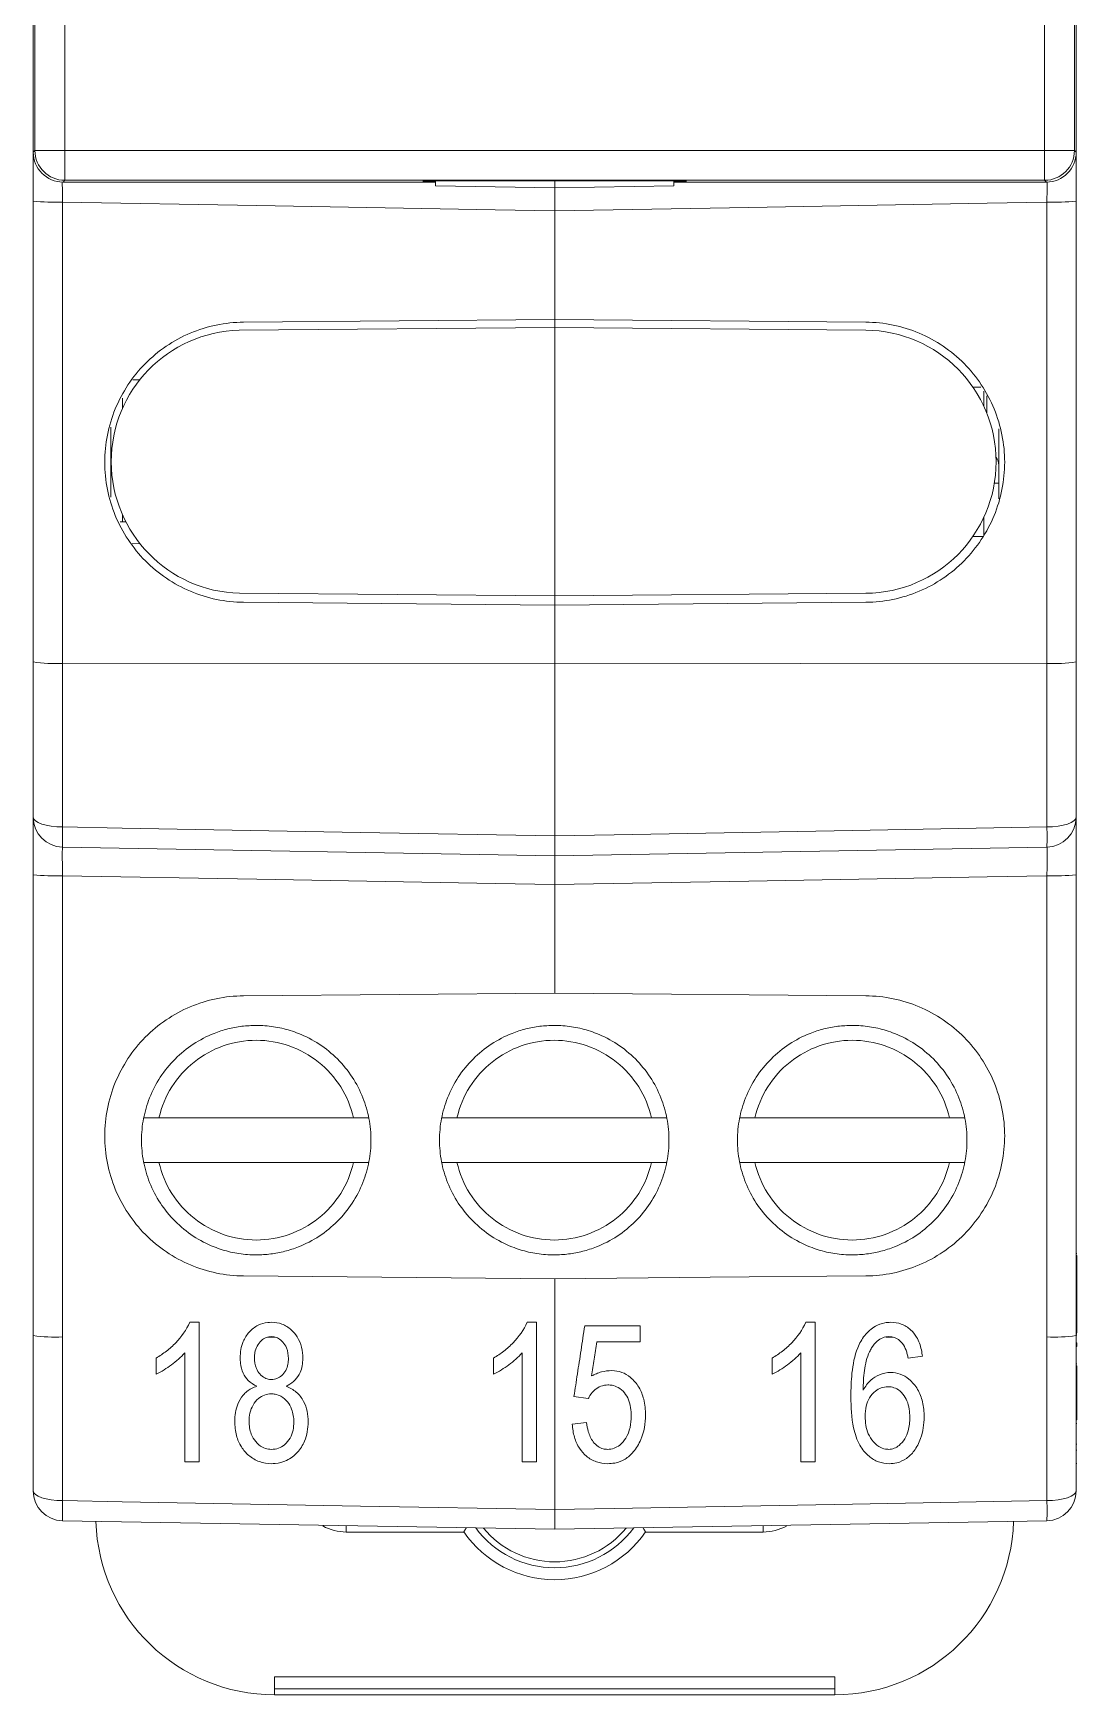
# Model space of a CAD drawing. Header units: millimetres. Extents: x -72 to 2978, y -1067 to 2817.
# Drawn here: x 2393.24 to 2410.75, y 1306.29 to 1334.16 of the extents above; entities that cross this region are included whole.
import ezdxf

# ---------------------------------------------------------------- set-up
doc = ezdxf.new("R2010")
doc.units = ezdxf.units.MM

msp = doc.modelspace()

# ---------------------------------------------------------------- linework, layer by layer
at = {"color": 7, "linetype": 'Continuous', "lineweight": 15}
for p, q in [((2393.241, 1375.962), (2393.241, 1332.162)), ((2393.241, 1375.818), (2393.241, 1332.306)), ((2393.27, 1332.191), (2393.27, 1375.932)), ((2393.77, 1375.932), (2393.77, 1332.191)), ((2410.212, 1332.191), (2410.212, 1375.932)), ((2410.712, 1375.932), (2410.712, 1332.191)), ((2410.741, 1332.162), (2410.741, 1375.962)), ((2410.741, 1332.306), (2410.741, 1375.818)), ((2393.241, 1332.162), (2393.27, 1332.191)), ((2393.77, 1332.191), (2393.27, 1332.191)), ((2393.77, 1332.191), (2410.212, 1332.191)), ((2393.77, 1331.691), (2393.77, 1332.191)), ((2410.712, 1332.191), (2410.212, 1332.191)), ((2410.212, 1331.691), (2410.212, 1332.191)), ((2410.712, 1332.191), (2410.741, 1332.162)), ((2393.77, 1331.691), (2393.741, 1331.662)), ((2410.212, 1331.691), (2393.77, 1331.691)), ((2399.785, 1331.682), (2399.785, 1331.672)), ((2404.197, 1331.682), (2399.785, 1331.682)), ((2399.785, 1331.672), (2399.785, 1331.682)), ((2399.991, 1331.597), (2399.991, 1331.682)), ((2401.991, 1331.682), (2401.991, 1331.562)), ((2403.991, 1331.682), (2403.991, 1331.597)), ((2404.197, 1331.672), (2404.197, 1331.682)), ((2404.197, 1331.672), (2404.197, 1331.682)), ((2410.241, 1331.662), (2410.212, 1331.691)), ((2393.741, 1331.662), (2399.991, 1331.662)), ((2399.785, 1331.672), (2399.991, 1331.672)), ((2401.991, 1331.562), (2399.991, 1331.597)), ((2403.991, 1331.597), (2401.991, 1331.562)), ((2403.991, 1331.672), (2404.197, 1331.672)), ((2403.991, 1331.662), (2410.241, 1331.662)), ((2393.241, 1323.613), (2393.241, 1331.342)), ((2393.732, 1331.324), (2393.732, 1323.589)), ((2401.991, 1331.18), (2401.991, 1329.357)), ((2410.25, 1323.589), (2410.25, 1331.324)), ((2410.741, 1331.342), (2410.741, 1323.613)), ((2396.698, 1329.176), (2401.991, 1329.222)), ((2401.991, 1329.357), (2396.77, 1329.312)), ((2401.991, 1329.357), (2407.211, 1329.312)), ((2401.991, 1329.222), (2401.991, 1324.718)), ((2401.991, 1329.222), (2407.21, 1329.177)), ((2394.91, 1328.346), (2395.029, 1328.344)), ((2409.008, 1328.222), (2409.139, 1328.222)), ((2409.191, 1327.903), (2409.191, 1328.151)), ((2394.541, 1327.548), (2394.541, 1326.374)), ((2409.441, 1326.347), (2409.441, 1327.524)), ((2409.368, 1326.611), (2409.441, 1326.612)), ((2394.795, 1325.962), (2394.697, 1325.962)), ((2409.191, 1325.729), (2409.191, 1326.037)), ((2395.031, 1325.596), (2394.9, 1325.594)), ((2409.181, 1325.718), (2409.008, 1325.718)), ((2396.704, 1324.764), (2401.991, 1324.718)), ((2401.991, 1324.718), (2407.21, 1324.763)), ((2401.991, 1324.566), (2396.77, 1324.612)), ((2401.991, 1324.566), (2407.211, 1324.612)), ((2401.991, 1324.566), (2401.991, 1323.582)), ((2393.241, 1321.006), (2393.241, 1323.613)), ((2410.741, 1323.613), (2410.741, 1321.006)), ((2393.732, 1323.589), (2401.991, 1323.582)), ((2393.732, 1323.589), (2393.732, 1320.843)), ((2410.25, 1323.589), (2401.991, 1323.582)), ((2401.991, 1323.582), (2401.991, 1320.693)), ((2410.25, 1320.843), (2410.25, 1323.589)), ((2401.991, 1320.362), (2393.732, 1320.506)), ((2410.25, 1320.506), (2401.991, 1320.362)), ((2393.241, 1312.313), (2393.241, 1320.042)), ((2393.732, 1320.024), (2393.732, 1312.289)), ((2410.25, 1312.289), (2410.25, 1320.024)), ((2410.741, 1320.042), (2410.741, 1312.313)), ((2401.991, 1319.88), (2401.991, 1318.057)), ((2401.991, 1318.057), (2396.77, 1318.012)), ((2401.991, 1318.057), (2407.211, 1318.012)), ((2395.351, 1315.965), (2398.616, 1315.965)), ((2400.351, 1315.965), (2403.616, 1315.965)), ((2405.351, 1315.965), (2408.616, 1315.965)), ((2398.616, 1315.215), (2395.351, 1315.215)), ((2403.616, 1315.215), (2400.351, 1315.215)), ((2408.616, 1315.215), (2405.351, 1315.215)), ((2410.751, 1313.688), (2410.741, 1313.688)), ((2410.751, 1313.656), (2410.741, 1313.656)), ((2410.751, 1312.356), (2410.751, 1313.656)), ((2401.991, 1313.266), (2396.77, 1313.312)), ((2401.991, 1313.266), (2401.991, 1312.282)), ((2395.867, 1312.535), (2396.023, 1312.535)), ((2401.528, 1312.535), (2401.684, 1312.535)), ((2403.425, 1312.475), (2403.425, 1312.205)), ((2406.203, 1312.535), (2406.359, 1312.535)), ((2393.241, 1309.706), (2393.241, 1312.313)), ((2393.732, 1312.289), (2393.732, 1309.543)), ((2401.991, 1312.282), (2401.991, 1309.393)), ((2410.25, 1309.543), (2410.25, 1312.289)), ((2410.751, 1312.356), (2410.741, 1312.356)), ((2410.751, 1312.34), (2410.741, 1312.34)), ((2410.751, 1312.321), (2410.741, 1312.321)), ((2410.741, 1312.313), (2410.741, 1309.706)), ((2410.751, 1312.193), (2410.741, 1312.193)), ((2410.751, 1312.128), (2410.751, 1312.193)), ((2408.16, 1311.964), (2407.92, 1311.934)), ((2410.751, 1312.128), (2410.741, 1312.128)), ((2410.751, 1311.838), (2410.741, 1311.838)), ((2410.751, 1311.806), (2410.741, 1311.806)), ((2410.751, 1310.896), (2410.751, 1311.806)), ((2402.554, 1311.256), (2402.314, 1311.29)), ((2402.284, 1310.824), (2402.524, 1310.854)), ((2410.751, 1310.896), (2410.741, 1310.896)), ((2410.751, 1310.835), (2410.741, 1310.835)), ((2410.751, 1310.49), (2410.741, 1310.49)), ((2410.751, 1310.392), (2410.741, 1310.392)), ((2396.023, 1310.193), (2395.783, 1310.193)), ((2401.684, 1310.193), (2401.444, 1310.193)), ((2406.359, 1310.193), (2406.119, 1310.193)), ((2410.751, 1310.165), (2410.741, 1310.165)), ((2401.991, 1309.062), (2393.732, 1309.206)), ((2410.25, 1309.206), (2401.991, 1309.062)), ((2400.468, 1309.017), (2398.491, 1309.017)), ((2405.491, 1309.017), (2403.514, 1309.017)), ((2397.291, 1306.586), (2406.691, 1306.586)), ((2397.291, 1306.386), (2397.291, 1306.586)), ((2406.691, 1306.386), (2397.291, 1306.386)), ((2397.291, 1306.386), (2397.291, 1306.287)), ((2406.691, 1306.386), (2406.691, 1306.586)), ((2406.691, 1306.386), (2406.691, 1306.287)), ((2406.691, 1306.287), (2397.291, 1306.287))]:
    msp.add_line(p, q, dxfattribs=at)
at = {"color": 102, "linetype": 'Continuous', "lineweight": 15}
for p, q in [((2401.991, 1329.357), (2401.991, 1329.222)), ((2409.244, 1327.778), (2409.244, 1328.077)), ((2394.737, 1328.036), (2394.737, 1327.861)), ((2394.737, 1326.082), (2394.737, 1325.962)), ((2401.991, 1324.718), (2401.991, 1324.566)), ((2397.172, 1312.286), (2397.303, 1312.286)), ((2407.665, 1312.286), (2407.555, 1312.286)), ((2398.491, 1309.017), (2398.491, 1309.123)), ((2405.491, 1309.123), (2405.491, 1309.017))]:
    msp.add_line(p, q, dxfattribs=at)
at = {"color": 7, "linetype": 'Continuous', "lineweight": 15, "flags": 128}
for points in [[(2401.991, 1331.18), (2400.991, 1331.197), (2396.992, 1331.267), (2393.732, 1331.324)], [(2410.25, 1331.324), (2409.25, 1331.306), (2405.251, 1331.237), (2401.991, 1331.18)], [(2393.732, 1320.843), (2393.636, 1320.846), (2393.544, 1320.856), (2393.459, 1320.871), (2393.384, 1320.891), (2393.323, 1320.916), (2393.278, 1320.944), (2393.25, 1320.974), (2393.241, 1321.006)], [(2393.732, 1320.843), (2394.732, 1320.824), (2398.731, 1320.752), (2401.991, 1320.693)], [(2401.991, 1320.693), (2402.991, 1320.711), (2406.99, 1320.784), (2410.25, 1320.843)], [(2410.741, 1321.006), (2410.732, 1320.974), (2410.704, 1320.944), (2410.658, 1320.916), (2410.598, 1320.891), (2410.523, 1320.871), (2410.438, 1320.856), (2410.346, 1320.846), (2410.25, 1320.843)], [(2401.991, 1319.88), (2400.991, 1319.897), (2396.992, 1319.967), (2393.732, 1320.024)], [(2410.25, 1320.024), (2409.25, 1320.006), (2405.251, 1319.937), (2401.991, 1319.88)], [(2401.991, 1313.266), (2404.6, 1313.289), (2407.211, 1313.312)], [(2393.732, 1309.543), (2393.636, 1309.546), (2393.544, 1309.556), (2393.459, 1309.571), (2393.384, 1309.591), (2393.323, 1309.616), (2393.278, 1309.644), (2393.25, 1309.674), (2393.241, 1309.706)], [(2410.25, 1309.543), (2410.346, 1309.546), (2410.438, 1309.556), (2410.523, 1309.571), (2410.598, 1309.591), (2410.658, 1309.616), (2410.704, 1309.644), (2410.732, 1309.674), (2410.741, 1309.706)], [(2393.732, 1309.543), (2394.732, 1309.524), (2398.731, 1309.452), (2401.991, 1309.393)], [(2401.991, 1309.393), (2402.991, 1309.411), (2406.99, 1309.484), (2410.25, 1309.543)]]:
    msp.add_lwpolyline(points, dxfattribs=at)
at = {"color": 7, "linetype": 'Continuous', "lineweight": 15}
for centre, radius, start, end in [((2393.77, 1332.191), 0.5, 180.0016, 269.9983), ((2410.212, 1332.191), 0.5, 270.0017, 359.9984), ((2393.611, 1334.746), 3.424, 263.7965, 272.0287), ((2410.371, 1334.746), 3.424, 267.9713, 276.2035), ((2407.191, 1326.97), 2.207, 270.5, 89.5), ((2393.611, 1326.15), 2.565, 261.7006, 272.7065), ((2410.371, 1326.15), 2.565, 267.2935, 278.2994), ((2393.741, 1321.006), 0.5, 180, 269), ((2399.546, 1320.674), 5.816, 178.3416, 181.6584), ((2410.241, 1321.006), 0.5, 271, 0), ((2404.436, 1320.674), 5.816, 358.3416, 1.6584), ((2393.611, 1323.447), 3.425, 263.7973, 272.0285), ((2410.371, 1323.447), 3.425, 267.9715, 276.2027), ((2393.611, 1314.85), 2.564, 261.6988, 272.708), ((2410.371, 1314.85), 2.564, 267.292, 278.3012), ((2393.741, 1309.706), 0.5, 180, 269), ((2410.241, 1309.706), 0.5, 271, 0), ((2399.546, 1309.374), 5.816, 178.3416, 181.6584), ((2404.436, 1309.374), 5.816, 358.3416, 1.6584), ((2397.291, 1309.287), 3, 181.7547, 270), ((2406.691, 1309.287), 3, 270, 358.2335), ((2401.991, 1310.067), 1.85, 214.5739, 325.4261), ((2401.991, 1310.067), 1.65, 216.5266, 323.4734), ((2401.991, 1310.067), 1.55, 219.4127, 320.5873)]:
    msp.add_arc(centre, radius, start, end, dxfattribs=at)
at = {"color": 102, "linetype": 'Continuous', "lineweight": 15}
for centre, start, end in [((2398.491, 1309.817), 240.7879, 270), ((2405.491, 1309.817), 270, 298.966)]:
    msp.add_arc(centre, 0.8, start, end, dxfattribs=at)
at = {"color": 7, "linetype": 'Continuous', "lineweight": 15}
for centre, major_axis, ratio, start_param, end_param in [((2393.741, 1332.162), (-0.354, -0.354), 0.999973, 5.497801, 7.06857), ((2410.241, 1332.162), (0.354, -0.354), 0.999973, 5.497801, 7.06857), ((2396.757, 1326.97), (-1.412, 1.697), 0.999163, 5.615437, 8.706415), ((2409.241, 1326.91), (0.142, 0.144), 0.975618, 5.503958, 6.182554)]:
    msp.add_ellipse(centre, major_axis=major_axis, ratio=ratio, start_param=start_param, end_param=end_param, dxfattribs=at)
for points, knots in [([(2393.241, 1332.162), (2393.241, 1332.099), (2393.241, 1331.971), (2393.241, 1331.676), (2393.241, 1331.453), (2393.241, 1331.342)], [0, 0, 0, 0, 0.322195, 0.661098, 1, 1, 1, 1]), ([(2410.741, 1331.342), (2410.741, 1331.404), (2410.741, 1331.577), (2410.741, 1331.843), (2410.741, 1332.066), (2410.741, 1332.139), (2410.741, 1332.162)], [0, 0, 0, 0, 0.183153, 0.515053, 0.846973, 1, 1, 1, 1]), ([(2401.991, 1331.572), (2401.991, 1331.566), (2401.991, 1331.534), (2401.991, 1331.429), (2401.991, 1331.298), (2401.991, 1331.211), (2401.991, 1331.18)], [0, 0, 0, 0, 0.087417, 0.44514, 0.802841, 1, 1, 1, 1]), ([(2401.991, 1331.18), (2401.991, 1331.236), (2401.991, 1331.347), (2401.991, 1331.487), (2401.991, 1331.546), (2401.991, 1331.572)], [0, 0, 0, 0, 0.359008, 0.718015, 1, 1, 1, 1]), ([(2396.77, 1324.612), (2396.466, 1324.614), (2396.158, 1324.678), (2395.737, 1324.856), (2395.602, 1324.929), (2395.347, 1325.101), (2395.23, 1325.198), (2395.015, 1325.415), (2394.917, 1325.536), (2394.748, 1325.79), (2394.677, 1325.925), (2394.56, 1326.208), (2394.515, 1326.356), (2394.456, 1326.655), (2394.441, 1326.807), (2394.441, 1327.115), (2394.456, 1327.267), (2394.515, 1327.565), (2394.559, 1327.714), (2394.676, 1327.997), (2394.747, 1328.131), (2394.915, 1328.386), (2395.014, 1328.507), (2395.228, 1328.723), (2395.345, 1328.821), (2395.599, 1328.993), (2395.735, 1329.067), (2396.155, 1329.245), (2396.462, 1329.309), (2396.77, 1329.312)], [0, 0, 0, 0, 0.125, 0.125, 0.1875, 0.1875, 0.25, 0.25, 0.3125, 0.3125, 0.375, 0.375, 0.4375, 0.4375, 0.5, 0.5, 0.5625, 0.5625, 0.625, 0.625, 0.6875, 0.6875, 0.75, 0.75, 0.8125, 0.8125, 0.875, 0.875, 1, 1, 1, 1]), ([(2407.211, 1324.612), (2407.366, 1324.613), (2407.518, 1324.63), (2407.816, 1324.691), (2407.964, 1324.737), (2408.247, 1324.857), (2408.38, 1324.929), (2408.634, 1325.1), (2408.753, 1325.2), (2408.968, 1325.417), (2409.064, 1325.535), (2409.234, 1325.791), (2409.306, 1325.927), (2409.48, 1326.349), (2409.541, 1326.657), (2409.541, 1327.114), (2409.526, 1327.269), (2409.466, 1327.569), (2409.422, 1327.714), (2409.306, 1327.997), (2409.233, 1328.134), (2409.065, 1328.388), (2408.969, 1328.506), (2408.644, 1328.834), (2408.388, 1329.007), (2407.963, 1329.187), (2407.818, 1329.232), (2407.519, 1329.294), (2407.364, 1329.31), (2407.211, 1329.312)], [0, 0, 0, 0, 0.0625, 0.0625, 0.125, 0.125, 0.1875, 0.1875, 0.25, 0.25, 0.3125, 0.3125, 0.375, 0.375, 0.5, 0.5, 0.5625, 0.5625, 0.625, 0.625, 0.6875, 0.6875, 0.75, 0.75, 0.875, 0.875, 0.9375, 0.9375, 1, 1, 1, 1]), ([(2393.241, 1321.006), (2393.241, 1321.006), (2393.241, 1320.903), (2393.241, 1320.637), (2393.241, 1320.53), (2393.241, 1320.296), (2393.241, 1320.171), (2393.241, 1320.042)], [0, 0, 0, 0, 0.5, 0.5, 0.75, 0.75, 1, 1, 1, 1]), ([(2410.741, 1320.042), (2410.741, 1320.3), (2410.741, 1320.549), (2410.741, 1320.814), (2410.741, 1320.885), (2410.741, 1320.981), (2410.741, 1321.006), (2410.741, 1321.006)], [0, 0, 0, 0, 0.5, 0.5, 0.75, 0.75, 1, 1, 1, 1]), ([(2401.991, 1320.693), (2401.991, 1320.596), (2401.991, 1320.512), (2401.991, 1320.394), (2401.991, 1320.362), (2401.991, 1320.362)], [0, 0, 0, 0, 0.5, 0.5, 1, 1, 1, 1]), ([(2401.991, 1320.362), (2401.991, 1320.362), (2401.991, 1320.394), (2401.991, 1320.511), (2401.991, 1320.596), (2401.991, 1320.693)], [0, 0, 0, 0, 0.5, 0.5, 1, 1, 1, 1]), ([(2393.732, 1320.024), (2393.73, 1320.153), (2393.729, 1320.277), (2393.729, 1320.454), (2393.73, 1320.506), (2393.732, 1320.506)], [0, 0, 0, 0, 0.5, 0.5, 1, 1, 1, 1]), ([(2401.991, 1320.362), (2401.991, 1320.362), (2401.991, 1320.31), (2401.991, 1320.133), (2401.991, 1320.009), (2401.991, 1319.88)], [0, 0, 0, 0, 0.5, 0.5, 1, 1, 1, 1]), ([(2401.991, 1319.88), (2401.991, 1320.009), (2401.991, 1320.133), (2401.991, 1320.31), (2401.991, 1320.362), (2401.991, 1320.362)], [0, 0, 0, 0, 0.5, 0.5, 1, 1, 1, 1]), ([(2410.25, 1320.506), (2410.252, 1320.506), (2410.253, 1320.454), (2410.253, 1320.277), (2410.252, 1320.153), (2410.25, 1320.024)], [0, 0, 0, 0, 0.5, 0.5, 1, 1, 1, 1]), ([(2396.77, 1313.312), (2396.466, 1313.314), (2396.158, 1313.378), (2395.737, 1313.556), (2395.602, 1313.629), (2395.347, 1313.801), (2395.23, 1313.898), (2395.015, 1314.115), (2394.917, 1314.236), (2394.748, 1314.49), (2394.677, 1314.625), (2394.56, 1314.908), (2394.515, 1315.056), (2394.456, 1315.355), (2394.441, 1315.507), (2394.441, 1315.815), (2394.456, 1315.967), (2394.515, 1316.265), (2394.559, 1316.414), (2394.676, 1316.697), (2394.747, 1316.831), (2394.915, 1317.086), (2395.014, 1317.207), (2395.228, 1317.423), (2395.345, 1317.521), (2395.599, 1317.693), (2395.735, 1317.767), (2396.155, 1317.945), (2396.462, 1318.009), (2396.77, 1318.012)], [0, 0, 0, 0, 0.125, 0.125, 0.1875, 0.1875, 0.25, 0.25, 0.3125, 0.3125, 0.375, 0.375, 0.4375, 0.4375, 0.5, 0.5, 0.5625, 0.5625, 0.625, 0.625, 0.6875, 0.6875, 0.75, 0.75, 0.8125, 0.8125, 0.875, 0.875, 1, 1, 1, 1]), ([(2407.211, 1313.312), (2407.366, 1313.313), (2407.518, 1313.33), (2407.816, 1313.391), (2407.964, 1313.437), (2408.247, 1313.557), (2408.38, 1313.629), (2408.634, 1313.8), (2408.753, 1313.9), (2408.968, 1314.117), (2409.064, 1314.235), (2409.234, 1314.491), (2409.306, 1314.627), (2409.48, 1315.049), (2409.541, 1315.357), (2409.541, 1315.814), (2409.526, 1315.969), (2409.466, 1316.269), (2409.422, 1316.414), (2409.306, 1316.697), (2409.233, 1316.834), (2409.065, 1317.088), (2408.969, 1317.206), (2408.644, 1317.534), (2408.388, 1317.707), (2407.963, 1317.887), (2407.818, 1317.932), (2407.519, 1317.994), (2407.364, 1318.01), (2407.211, 1318.012)], [0, 0, 0, 0, 0.0625, 0.0625, 0.125, 0.125, 0.1875, 0.1875, 0.25, 0.25, 0.3125, 0.3125, 0.375, 0.375, 0.5, 0.5, 0.5625, 0.5625, 0.625, 0.625, 0.6875, 0.6875, 0.75, 0.75, 0.875, 0.875, 0.9375, 0.9375, 1, 1, 1, 1]), ([(2396.983, 1313.665), (2396.934, 1313.666), (2396.838, 1313.668), (2396.693, 1313.685), (2396.551, 1313.712), (2396.411, 1313.75), (2396.196, 1313.826), (2395.919, 1313.969), (2395.613, 1314.22), (2395.362, 1314.525), (2395.186, 1314.868), (2395.08, 1315.227), (2395.047, 1315.59), (2395.08, 1315.953), (2395.186, 1316.312), (2395.362, 1316.655), (2395.613, 1316.96), (2395.918, 1317.211), (2396.225, 1317.369), (2396.503, 1317.46), (2396.741, 1317.507), (2396.902, 1317.512), (2396.983, 1317.515)], [0, 0, 0, 0, 0.024176, 0.048139, 0.072026, 0.095974, 0.120121, 0.185059, 0.250086, 0.315023, 0.38005, 0.439993, 0.500024, 0.559968, 0.619999, 0.684937, 0.749963, 0.814901, 0.879927, 0.92, 0.95981, 1, 1, 1, 1]), ([(2396.983, 1317.515), (2397.032, 1317.514), (2397.129, 1317.512), (2397.273, 1317.495), (2397.415, 1317.468), (2397.555, 1317.43), (2397.77, 1317.354), (2398.048, 1317.211), (2398.353, 1316.961), (2398.604, 1316.655), (2398.78, 1316.313), (2398.886, 1315.953), (2398.919, 1315.59), (2398.886, 1315.227), (2398.781, 1314.868), (2398.604, 1314.526), (2398.354, 1314.22), (2398.048, 1313.969), (2397.741, 1313.811), (2397.463, 1313.721), (2397.225, 1313.674), (2397.064, 1313.668), (2396.983, 1313.665)], [0, 0, 0, 0, 0.024176, 0.048139, 0.072026, 0.095974, 0.120121, 0.185059, 0.250086, 0.315023, 0.38005, 0.439993, 0.500024, 0.559968, 0.619999, 0.684937, 0.749963, 0.814901, 0.879927, 0.92, 0.95981, 1, 1, 1, 1]), ([(2401.983, 1313.665), (2401.934, 1313.666), (2401.838, 1313.668), (2401.693, 1313.685), (2401.551, 1313.712), (2401.411, 1313.75), (2401.196, 1313.826), (2400.919, 1313.969), (2400.613, 1314.22), (2400.362, 1314.525), (2400.186, 1314.868), (2400.08, 1315.227), (2400.047, 1315.59), (2400.08, 1315.953), (2400.186, 1316.312), (2400.362, 1316.655), (2400.613, 1316.96), (2400.918, 1317.211), (2401.225, 1317.369), (2401.503, 1317.46), (2401.741, 1317.507), (2401.902, 1317.512), (2401.983, 1317.515)], [0, 0, 0, 0, 0.024176, 0.048139, 0.072026, 0.095974, 0.120121, 0.185059, 0.250086, 0.315023, 0.38005, 0.439993, 0.500024, 0.559968, 0.619999, 0.684937, 0.749963, 0.814901, 0.879927, 0.92, 0.95981, 1, 1, 1, 1]), ([(2401.983, 1317.515), (2402.032, 1317.514), (2402.129, 1317.512), (2402.273, 1317.495), (2402.415, 1317.468), (2402.555, 1317.43), (2402.77, 1317.354), (2403.048, 1317.211), (2403.353, 1316.961), (2403.604, 1316.655), (2403.78, 1316.313), (2403.886, 1315.953), (2403.919, 1315.59), (2403.886, 1315.227), (2403.781, 1314.868), (2403.604, 1314.526), (2403.354, 1314.22), (2403.048, 1313.969), (2402.741, 1313.811), (2402.463, 1313.721), (2402.225, 1313.674), (2402.064, 1313.668), (2401.983, 1313.665)], [0, 0, 0, 0, 0.024176, 0.048139, 0.072026, 0.095974, 0.120121, 0.185059, 0.250086, 0.315023, 0.38005, 0.439993, 0.500024, 0.559968, 0.619999, 0.684937, 0.749963, 0.814901, 0.879927, 0.92, 0.95981, 1, 1, 1, 1]), ([(2406.983, 1313.665), (2406.934, 1313.666), (2406.838, 1313.668), (2406.693, 1313.685), (2406.551, 1313.712), (2406.411, 1313.75), (2406.196, 1313.826), (2405.919, 1313.969), (2405.613, 1314.22), (2405.362, 1314.525), (2405.186, 1314.868), (2405.08, 1315.227), (2405.047, 1315.59), (2405.08, 1315.953), (2405.186, 1316.312), (2405.362, 1316.655), (2405.613, 1316.96), (2405.918, 1317.211), (2406.225, 1317.369), (2406.503, 1317.46), (2406.741, 1317.507), (2406.902, 1317.512), (2406.983, 1317.515)], [0, 0, 0, 0, 0.024176, 0.048139, 0.072026, 0.095974, 0.120121, 0.185059, 0.250086, 0.315023, 0.38005, 0.439993, 0.500024, 0.559968, 0.619999, 0.684937, 0.749963, 0.814901, 0.879927, 0.92, 0.95981, 1, 1, 1, 1]), ([(2406.983, 1317.515), (2407.032, 1317.514), (2407.129, 1317.512), (2407.273, 1317.495), (2407.415, 1317.468), (2407.555, 1317.43), (2407.77, 1317.354), (2408.048, 1317.211), (2408.353, 1316.961), (2408.604, 1316.655), (2408.78, 1316.313), (2408.886, 1315.953), (2408.919, 1315.59), (2408.886, 1315.227), (2408.781, 1314.868), (2408.604, 1314.526), (2408.354, 1314.22), (2408.048, 1313.969), (2407.741, 1313.811), (2407.463, 1313.721), (2407.225, 1313.674), (2407.064, 1313.668), (2406.983, 1313.665)], [0, 0, 0, 0, 0.024176, 0.048139, 0.072026, 0.095974, 0.120121, 0.185059, 0.250086, 0.315023, 0.38005, 0.439993, 0.500024, 0.559968, 0.619999, 0.684937, 0.749963, 0.814901, 0.879927, 0.92, 0.95981, 1, 1, 1, 1]), ([(2396.983, 1317.265), (2396.604, 1317.265), (2396.236, 1317.137), (2395.643, 1316.664), (2395.436, 1316.335), (2395.351, 1315.965)], [0, 0, 0, 0, 0.5, 0.5, 1, 1, 1, 1]), ([(2398.616, 1315.965), (2398.531, 1316.335), (2398.323, 1316.664), (2397.73, 1317.137), (2397.362, 1317.265), (2396.983, 1317.265)], [0, 0, 0, 0, 0.5, 0.5, 1, 1, 1, 1]), ([(2401.983, 1317.265), (2401.604, 1317.265), (2401.236, 1317.137), (2400.643, 1316.664), (2400.436, 1316.335), (2400.351, 1315.965)], [0, 0, 0, 0, 0.5, 0.5, 1, 1, 1, 1]), ([(2403.616, 1315.965), (2403.531, 1316.335), (2403.323, 1316.664), (2402.73, 1317.137), (2402.362, 1317.265), (2401.983, 1317.265)], [0, 0, 0, 0, 0.5, 0.5, 1, 1, 1, 1]), ([(2406.983, 1317.265), (2406.604, 1317.265), (2406.236, 1317.137), (2405.643, 1316.664), (2405.436, 1316.335), (2405.351, 1315.965)], [0, 0, 0, 0, 0.5, 0.5, 1, 1, 1, 1]), ([(2408.616, 1315.965), (2408.531, 1316.335), (2408.323, 1316.664), (2407.73, 1317.137), (2407.362, 1317.265), (2406.983, 1317.265)], [0, 0, 0, 0, 0.5, 0.5, 1, 1, 1, 1]), ([(2395.351, 1315.215), (2395.436, 1314.846), (2395.643, 1314.516), (2396.236, 1314.044), (2396.604, 1313.915), (2396.983, 1313.915)], [0, 0, 0, 0, 0.5, 0.5, 1, 1, 1, 1]), ([(2396.983, 1313.915), (2397.362, 1313.915), (2397.73, 1314.044), (2398.323, 1314.516), (2398.531, 1314.846), (2398.616, 1315.215)], [0, 0, 0, 0, 0.5, 0.5, 1, 1, 1, 1]), ([(2400.351, 1315.215), (2400.436, 1314.846), (2400.643, 1314.516), (2401.236, 1314.044), (2401.604, 1313.915), (2401.983, 1313.915)], [0, 0, 0, 0, 0.5, 0.5, 1, 1, 1, 1]), ([(2401.983, 1313.915), (2402.362, 1313.915), (2402.73, 1314.044), (2403.323, 1314.516), (2403.531, 1314.846), (2403.616, 1315.215)], [0, 0, 0, 0, 0.5, 0.5, 1, 1, 1, 1]), ([(2405.351, 1315.215), (2405.436, 1314.846), (2405.643, 1314.516), (2406.236, 1314.044), (2406.604, 1313.915), (2406.983, 1313.915)], [0, 0, 0, 0, 0.5, 0.5, 1, 1, 1, 1]), ([(2406.983, 1313.915), (2407.362, 1313.915), (2407.73, 1314.044), (2408.323, 1314.516), (2408.531, 1314.846), (2408.616, 1315.215)], [0, 0, 0, 0, 0.5, 0.5, 1, 1, 1, 1]), ([(2395.867, 1312.535), (2395.812, 1312.408), (2395.728, 1312.292), (2395.633, 1312.192), (2395.584, 1312.141), (2395.532, 1312.094), (2395.477, 1312.051), (2395.421, 1312.008), (2395.362, 1311.971), (2395.302, 1311.934)], [0, 0, 0, 0, 0.500335, 0.500335, 0.500335, 0.750302, 0.750302, 0.750302, 1, 1, 1, 1]), ([(2396.023, 1310.193), (2396.023, 1310.286), (2396.023, 1310.473), (2396.023, 1310.759), (2396.023, 1311.054), (2396.023, 1311.441), (2396.023, 1311.936), (2396.023, 1312.33), (2396.023, 1312.535)], [0, 0, 0, 0, 0.12047, 0.243906, 0.37041, 0.500076, 0.740119, 1, 1, 1, 1]), ([(2397.236, 1312.535), (2397.216, 1312.534), (2397.197, 1312.533), (2397.177, 1312.532), (2397.121, 1312.526), (2397.066, 1312.511), (2397.015, 1312.486), (2396.958, 1312.458), (2396.907, 1312.418), (2396.864, 1312.371), (2396.822, 1312.324), (2396.788, 1312.269), (2396.763, 1312.211), (2396.727, 1312.126), (2396.715, 1312.03), (2396.713, 1311.937)], [0, 0, 0, 0, 0.065755, 0.065755, 0.065755, 0.254168, 0.254168, 0.254168, 0.468613, 0.468613, 0.468613, 0.681703, 0.681703, 0.681703, 1, 1, 1, 1]), ([(2397.764, 1311.928), (2397.763, 1311.991), (2397.758, 1312.054), (2397.743, 1312.115), (2397.728, 1312.176), (2397.703, 1312.236), (2397.67, 1312.29), (2397.642, 1312.334), (2397.608, 1312.375), (2397.569, 1312.41), (2397.524, 1312.45), (2397.471, 1312.484), (2397.414, 1312.505), (2397.357, 1312.525), (2397.296, 1312.533), (2397.236, 1312.535)], [0, 0, 0, 0, 0.210197, 0.210197, 0.210197, 0.421737, 0.421737, 0.421737, 0.596064, 0.596064, 0.596064, 0.799645, 0.799645, 0.799645, 1, 1, 1, 1]), ([(2401.528, 1312.535), (2401.473, 1312.408), (2401.389, 1312.292), (2401.293, 1312.191), (2401.245, 1312.141), (2401.193, 1312.094), (2401.137, 1312.051), (2401.082, 1312.008), (2401.023, 1311.97), (2400.963, 1311.934)], [0, 0, 0, 0, 0.500723, 0.500723, 0.500723, 0.750495, 0.750495, 0.750495, 1, 1, 1, 1]), ([(2401.684, 1310.193), (2401.684, 1310.287), (2401.684, 1310.475), (2401.684, 1310.762), (2401.684, 1311.056), (2401.684, 1311.445), (2401.684, 1311.938), (2401.684, 1312.332), (2401.684, 1312.535)], [0, 0, 0, 0, 0.121699, 0.245558, 0.371651, 0.500046, 0.743449, 1, 1, 1, 1]), ([(2402.494, 1312.475), (2402.474, 1312.338), (2402.433, 1312.069), (2402.373, 1311.674), (2402.333, 1311.417), (2402.314, 1311.29)], [0, 0, 0, 0, 0.345187, 0.678452, 1, 1, 1, 1]), ([(2403.425, 1312.475), (2403.266, 1312.475), (2402.956, 1312.475), (2402.646, 1312.475), (2402.494, 1312.475)], [0, 0, 0, 0, 0.512391, 1, 1, 1, 1]), ([(2406.203, 1312.535), (2406.148, 1312.408), (2406.065, 1312.292), (2405.97, 1312.192), (2405.921, 1312.142), (2405.868, 1312.095), (2405.813, 1312.052), (2405.758, 1312.008), (2405.699, 1311.971), (2405.639, 1311.934)], [0, 0, 0, 0, 0.499499, 0.499499, 0.499499, 0.749886, 0.749886, 0.749886, 1, 1, 1, 1]), ([(2406.359, 1310.193), (2406.359, 1310.286), (2406.359, 1310.474), (2406.359, 1310.761), (2406.359, 1311.055), (2406.359, 1311.443), (2406.359, 1311.937), (2406.359, 1312.331), (2406.359, 1312.535)], [0, 0, 0, 0, 0.121062, 0.244704, 0.37101, 0.50006, 0.741832, 1, 1, 1, 1]), ([(2407.629, 1312.535), (2407.596, 1312.534), (2407.563, 1312.532), (2407.53, 1312.526), (2407.475, 1312.517), (2407.421, 1312.497), (2407.372, 1312.47), (2407.303, 1312.431), (2407.243, 1312.374), (2407.193, 1312.312), (2407.144, 1312.251), (2407.104, 1312.181), (2407.075, 1312.107), (2407.021, 1311.972), (2406.994, 1311.825), (2406.979, 1311.681), (2406.965, 1311.551), (2406.961, 1311.42), (2406.96, 1311.29)], [0, 0, 0, 0, 0.061961, 0.061961, 0.061961, 0.167905, 0.167905, 0.167905, 0.319669, 0.319669, 0.319669, 0.470138, 0.470138, 0.470138, 0.749646, 0.749646, 0.749646, 1, 1, 1, 1]), ([(2408.16, 1311.964), (2408.156, 1312.001), (2408.151, 1312.037), (2408.143, 1312.073), (2408.127, 1312.147), (2408.101, 1312.221), (2408.063, 1312.286), (2408.036, 1312.332), (2408.003, 1312.374), (2407.963, 1312.41), (2407.918, 1312.45), (2407.865, 1312.484), (2407.807, 1312.505), (2407.751, 1312.525), (2407.689, 1312.533), (2407.629, 1312.535)], [0, 0, 0, 0, 0.126815, 0.126815, 0.126815, 0.392507, 0.392507, 0.392507, 0.576716, 0.576716, 0.576716, 0.789851, 0.789851, 0.789851, 1, 1, 1, 1]), ([(2396.953, 1311.944), (2396.954, 1311.973), (2396.956, 1312.001), (2396.961, 1312.03), (2396.968, 1312.067), (2396.98, 1312.104), (2396.998, 1312.137), (2397.016, 1312.172), (2397.041, 1312.203), (2397.07, 1312.229), (2397.093, 1312.25), (2397.119, 1312.267), (2397.148, 1312.278), (2397.176, 1312.29), (2397.207, 1312.293), (2397.237, 1312.295)], [0, 0, 0, 0, 0.17141, 0.17141, 0.17141, 0.399207, 0.399207, 0.399207, 0.634505, 0.634505, 0.634505, 0.81784, 0.81784, 0.81784, 1, 1, 1, 1]), ([(2397.237, 1312.295), (2397.252, 1312.294), (2397.268, 1312.293), (2397.283, 1312.29), (2397.308, 1312.286), (2397.333, 1312.276), (2397.356, 1312.263), (2397.383, 1312.248), (2397.408, 1312.226), (2397.43, 1312.202), (2397.455, 1312.174), (2397.476, 1312.141), (2397.491, 1312.106), (2397.515, 1312.05), (2397.522, 1311.988), (2397.524, 1311.928)], [0, 0, 0, 0, 0.087293, 0.087293, 0.087293, 0.237061, 0.237061, 0.237061, 0.423087, 0.423087, 0.423087, 0.645352, 0.645352, 0.645352, 1, 1, 1, 1]), ([(2402.609, 1311.634), (2402.623, 1311.728), (2402.652, 1311.917), (2402.681, 1312.108), (2402.696, 1312.205)], [0, 0, 0, 0, 0.493551, 1, 1, 1, 1]), ([(2402.696, 1312.205), (2402.814, 1312.205), (2403.057, 1312.205), (2403.3, 1312.205), (2403.425, 1312.205)], [0, 0, 0, 0, 0.4875, 1, 1, 1, 1]), ([(2407.274, 1312.042), (2407.285, 1312.064), (2407.297, 1312.085), (2407.309, 1312.106), (2407.335, 1312.148), (2407.366, 1312.188), (2407.404, 1312.22), (2407.43, 1312.244), (2407.462, 1312.263), (2407.495, 1312.276), (2407.528, 1312.288), (2407.564, 1312.293), (2407.599, 1312.295)], [0, 0, 0, 0, 0.167214, 0.167214, 0.167214, 0.508977, 0.508977, 0.508977, 0.755073, 0.755073, 0.755073, 1, 1, 1, 1]), ([(2407.599, 1312.295), (2407.631, 1312.294), (2407.662, 1312.289), (2407.692, 1312.279), (2407.723, 1312.269), (2407.752, 1312.251), (2407.777, 1312.231), (2407.794, 1312.217), (2407.808, 1312.201), (2407.823, 1312.185)], [0, 0, 0, 0, 0.366478, 0.366478, 0.366478, 0.749796, 0.749796, 0.749796, 1, 1, 1, 1]), ([(2407.823, 1312.185), (2407.85, 1312.149), (2407.871, 1312.109), (2407.886, 1312.066), (2407.894, 1312.045), (2407.9, 1312.023), (2407.906, 1312.001), (2407.911, 1311.979), (2407.916, 1311.957), (2407.92, 1311.934)], [0, 0, 0, 0, 0.500381, 0.500381, 0.500381, 0.750413, 0.750413, 0.750413, 1, 1, 1, 1]), ([(2395.302, 1311.664), (2395.348, 1311.686), (2395.393, 1311.71), (2395.436, 1311.737), (2395.479, 1311.763), (2395.52, 1311.792), (2395.56, 1311.821), (2395.6, 1311.851), (2395.64, 1311.883), (2395.677, 1311.917), (2395.715, 1311.95), (2395.75, 1311.987), (2395.783, 1312.025)], [0, 0, 0, 0, 0.251365, 0.251365, 0.251365, 0.500161, 0.500161, 0.500161, 0.749907, 0.749907, 0.749907, 1, 1, 1, 1]), ([(2395.302, 1311.934), (2395.302, 1311.889), (2395.302, 1311.799), (2395.302, 1311.709), (2395.302, 1311.664)], [0, 0, 0, 0, 0.506558, 1, 1, 1, 1]), ([(2395.783, 1312.025), (2395.783, 1311.915), (2395.783, 1311.7), (2395.783, 1311.382), (2395.783, 1311.072), (2395.783, 1310.771), (2395.783, 1310.479), (2395.783, 1310.288), (2395.783, 1310.193)], [0, 0, 0, 0, 0.176706, 0.34924, 0.517713, 0.682244, 0.84296, 1, 1, 1, 1]), ([(2396.713, 1311.937), (2396.714, 1311.908), (2396.715, 1311.88), (2396.718, 1311.851), (2396.724, 1311.792), (2396.739, 1311.732), (2396.765, 1311.679), (2396.786, 1311.635), (2396.815, 1311.594), (2396.849, 1311.56), (2396.89, 1311.519), (2396.942, 1311.488), (2396.994, 1311.462)], [0, 0, 0, 0, 0.14643, 0.14643, 0.14643, 0.452509, 0.452509, 0.452509, 0.699952, 0.699952, 0.699952, 1, 1, 1, 1]), ([(2397.24, 1311.574), (2397.228, 1311.575), (2397.216, 1311.576), (2397.203, 1311.577), (2397.177, 1311.58), (2397.15, 1311.588), (2397.126, 1311.601), (2397.094, 1311.617), (2397.065, 1311.641), (2397.042, 1311.668), (2397.018, 1311.695), (2396.999, 1311.727), (2396.986, 1311.76), (2396.962, 1311.817), (2396.956, 1311.882), (2396.953, 1311.944)], [0, 0, 0, 0, 0.069061, 0.069061, 0.069061, 0.223285, 0.223285, 0.223285, 0.430526, 0.430526, 0.430526, 0.636363, 0.636363, 0.636363, 1, 1, 1, 1]), ([(2397.524, 1311.928), (2397.523, 1311.896), (2397.521, 1311.863), (2397.515, 1311.831), (2397.508, 1311.795), (2397.495, 1311.76), (2397.478, 1311.727), (2397.46, 1311.695), (2397.437, 1311.665), (2397.41, 1311.641), (2397.387, 1311.62), (2397.36, 1311.603), (2397.331, 1311.591), (2397.303, 1311.579), (2397.271, 1311.576), (2397.24, 1311.574)], [0, 0, 0, 0, 0.192679, 0.192679, 0.192679, 0.412146, 0.412146, 0.412146, 0.630474, 0.630474, 0.630474, 0.815594, 0.815594, 0.815594, 1, 1, 1, 1]), ([(2397.486, 1311.462), (2397.496, 1311.467), (2397.507, 1311.472), (2397.517, 1311.478), (2397.561, 1311.501), (2397.602, 1311.531), (2397.636, 1311.567), (2397.671, 1311.603), (2397.699, 1311.645), (2397.719, 1311.691), (2397.752, 1311.764), (2397.762, 1311.847), (2397.764, 1311.928)], [0, 0, 0, 0, 0.059796, 0.059796, 0.059796, 0.317434, 0.317434, 0.317434, 0.575857, 0.575857, 0.575857, 1, 1, 1, 1]), ([(2400.963, 1311.664), (2401.009, 1311.686), (2401.054, 1311.71), (2401.097, 1311.737), (2401.14, 1311.763), (2401.181, 1311.792), (2401.221, 1311.822), (2401.262, 1311.852), (2401.301, 1311.883), (2401.338, 1311.917), (2401.376, 1311.95), (2401.411, 1311.987), (2401.444, 1312.025)], [0, 0, 0, 0, 0.251528, 0.251528, 0.251528, 0.500487, 0.500487, 0.500487, 0.750071, 0.750071, 0.750071, 1, 1, 1, 1]), ([(2400.963, 1311.934), (2400.963, 1311.889), (2400.963, 1311.799), (2400.963, 1311.709), (2400.963, 1311.664)], [0, 0, 0, 0, 0.503066, 1, 1, 1, 1]), ([(2401.444, 1312.025), (2401.444, 1311.919), (2401.444, 1311.711), (2401.444, 1311.404), (2401.444, 1311.047), (2401.444, 1310.643), (2401.444, 1310.342), (2401.444, 1310.193)], [0, 0, 0, 0, 0.170808, 0.337447, 0.499991, 0.753266, 1, 1, 1, 1]), ([(2405.639, 1311.664), (2405.729, 1311.707), (2405.815, 1311.761), (2405.896, 1311.821), (2405.936, 1311.851), (2405.976, 1311.883), (2406.013, 1311.916), (2406.051, 1311.95), (2406.086, 1311.986), (2406.119, 1312.025)], [0, 0, 0, 0, 0.499569, 0.499569, 0.499569, 0.74961, 0.74961, 0.74961, 1, 1, 1, 1]), ([(2405.639, 1311.934), (2405.639, 1311.889), (2405.639, 1311.799), (2405.639, 1311.709), (2405.639, 1311.664)], [0, 0, 0, 0, 0.503841, 1, 1, 1, 1]), ([(2406.119, 1312.025), (2406.119, 1311.919), (2406.119, 1311.711), (2406.119, 1311.403), (2406.119, 1311.047), (2406.119, 1310.643), (2406.119, 1310.342), (2406.119, 1310.193)], [0, 0, 0, 0, 0.170998, 0.337633, 0.499989, 0.753379, 1, 1, 1, 1]), ([(2407.167, 1311.397), (2407.168, 1311.452), (2407.169, 1311.507), (2407.172, 1311.562), (2407.175, 1311.617), (2407.18, 1311.671), (2407.188, 1311.726), (2407.196, 1311.78), (2407.205, 1311.834), (2407.219, 1311.887), (2407.233, 1311.94), (2407.252, 1311.992), (2407.274, 1312.042)], [0, 0, 0, 0, 0.251225, 0.251225, 0.251225, 0.501106, 0.501106, 0.501106, 0.750212, 0.750212, 0.750212, 1, 1, 1, 1]), ([(2402.951, 1311.724), (2402.892, 1311.722), (2402.832, 1311.717), (2402.775, 1311.702), (2402.746, 1311.694), (2402.717, 1311.684), (2402.69, 1311.673), (2402.662, 1311.661), (2402.635, 1311.647), (2402.609, 1311.634)], [0, 0, 0, 0, 0.498937, 0.498937, 0.498937, 0.749923, 0.749923, 0.749923, 1, 1, 1, 1]), ([(2403.515, 1310.98), (2403.513, 1311.068), (2403.507, 1311.157), (2403.485, 1311.243), (2403.467, 1311.313), (2403.441, 1311.382), (2403.403, 1311.444), (2403.365, 1311.506), (2403.316, 1311.564), (2403.26, 1311.611), (2403.217, 1311.646), (2403.168, 1311.676), (2403.116, 1311.695), (2403.063, 1311.715), (2403.007, 1311.722), (2402.951, 1311.724)], [0, 0, 0, 0, 0.257397, 0.257397, 0.257397, 0.467928, 0.467928, 0.467928, 0.680252, 0.680252, 0.680252, 0.840495, 0.840495, 0.840495, 1, 1, 1, 1]), ([(2407.627, 1311.694), (2407.564, 1311.692), (2407.499, 1311.681), (2407.44, 1311.655), (2407.388, 1311.633), (2407.338, 1311.602), (2407.295, 1311.563), (2407.244, 1311.516), (2407.202, 1311.458), (2407.167, 1311.397)], [0, 0, 0, 0, 0.335259, 0.335259, 0.335259, 0.634012, 0.634012, 0.634012, 1, 1, 1, 1]), ([(2408.19, 1310.948), (2408.188, 1311.032), (2408.183, 1311.118), (2408.163, 1311.201), (2408.145, 1311.273), (2408.118, 1311.345), (2408.08, 1311.409), (2408.041, 1311.473), (2407.991, 1311.532), (2407.933, 1311.581), (2407.891, 1311.616), (2407.842, 1311.646), (2407.79, 1311.665), (2407.739, 1311.684), (2407.683, 1311.692), (2407.627, 1311.694)], [0, 0, 0, 0, 0.246947, 0.246947, 0.246947, 0.463864, 0.463864, 0.463864, 0.681836, 0.681836, 0.681836, 0.841235, 0.841235, 0.841235, 1, 1, 1, 1]), ([(2396.994, 1311.462), (2396.962, 1311.451), (2396.931, 1311.439), (2396.901, 1311.423), (2396.849, 1311.396), (2396.802, 1311.357), (2396.763, 1311.312), (2396.725, 1311.268), (2396.695, 1311.216), (2396.673, 1311.162), (2396.636, 1311.071), (2396.624, 1310.97), (2396.623, 1310.873)], [0, 0, 0, 0, 0.131508, 0.131508, 0.131508, 0.367648, 0.367648, 0.367648, 0.601923, 0.601923, 0.601923, 1, 1, 1, 1]), ([(2397.854, 1310.865), (2397.853, 1310.924), (2397.849, 1310.983), (2397.837, 1311.042), (2397.825, 1311.099), (2397.806, 1311.156), (2397.778, 1311.208), (2397.747, 1311.266), (2397.706, 1311.319), (2397.655, 1311.362), (2397.606, 1311.405), (2397.547, 1311.437), (2397.486, 1311.462)], [0, 0, 0, 0, 0.239042, 0.239042, 0.239042, 0.475421, 0.475421, 0.475421, 0.739036, 0.739036, 0.739036, 1, 1, 1, 1]), ([(2402.554, 1311.256), (2402.563, 1311.274), (2402.573, 1311.291), (2402.583, 1311.308), (2402.605, 1311.342), (2402.632, 1311.375), (2402.664, 1311.401), (2402.695, 1311.427), (2402.73, 1311.448), (2402.767, 1311.462), (2402.804, 1311.477), (2402.844, 1311.482), (2402.884, 1311.484)], [0, 0, 0, 0, 0.138969, 0.138969, 0.138969, 0.434096, 0.434096, 0.434096, 0.716688, 0.716688, 0.716688, 1, 1, 1, 1]), ([(2402.884, 1311.484), (2402.907, 1311.483), (2402.931, 1311.482), (2402.954, 1311.478), (2402.989, 1311.472), (2403.023, 1311.46), (2403.054, 1311.442), (2403.095, 1311.419), (2403.131, 1311.388), (2403.16, 1311.353), (2403.19, 1311.317), (2403.213, 1311.277), (2403.23, 1311.234), (2403.263, 1311.15), (2403.273, 1311.057), (2403.275, 1310.967)], [0, 0, 0, 0, 0.094094, 0.094094, 0.094094, 0.240032, 0.240032, 0.240032, 0.431022, 0.431022, 0.431022, 0.620735, 0.620735, 0.620735, 1, 1, 1, 1]), ([(2407.2, 1310.956), (2407.201, 1311.015), (2407.205, 1311.074), (2407.219, 1311.13), (2407.231, 1311.178), (2407.25, 1311.225), (2407.275, 1311.267), (2407.301, 1311.31), (2407.336, 1311.349), (2407.375, 1311.381), (2407.404, 1311.404), (2407.436, 1311.423), (2407.471, 1311.435), (2407.505, 1311.448), (2407.542, 1311.453), (2407.579, 1311.454)], [0, 0, 0, 0, 0.253839, 0.253839, 0.253839, 0.466786, 0.466786, 0.466786, 0.685205, 0.685205, 0.685205, 0.842614, 0.842614, 0.842614, 1, 1, 1, 1]), ([(2407.579, 1311.454), (2407.598, 1311.454), (2407.617, 1311.453), (2407.635, 1311.45), (2407.668, 1311.444), (2407.701, 1311.433), (2407.73, 1311.417), (2407.769, 1311.395), (2407.804, 1311.365), (2407.833, 1311.33), (2407.862, 1311.296), (2407.885, 1311.257), (2407.902, 1311.216), (2407.938, 1311.129), (2407.948, 1311.033), (2407.95, 1310.939)], [0, 0, 0, 0, 0.078816, 0.078816, 0.078816, 0.218418, 0.218418, 0.218418, 0.408338, 0.408338, 0.408338, 0.596729, 0.596729, 0.596729, 1, 1, 1, 1]), ([(2396.863, 1310.873), (2396.865, 1310.92), (2396.867, 1310.966), (2396.877, 1311.012), (2396.888, 1311.058), (2396.905, 1311.104), (2396.929, 1311.146), (2396.953, 1311.187), (2396.985, 1311.225), (2397.022, 1311.256), (2397.051, 1311.281), (2397.085, 1311.302), (2397.121, 1311.314), (2397.157, 1311.327), (2397.196, 1311.333), (2397.234, 1311.334)], [0, 0, 0, 0, 0.212657, 0.212657, 0.212657, 0.432528, 0.432528, 0.432528, 0.652542, 0.652542, 0.652542, 0.827175, 0.827175, 0.827175, 1, 1, 1, 1]), ([(2397.234, 1311.334), (2397.255, 1311.334), (2397.277, 1311.333), (2397.298, 1311.328), (2397.333, 1311.322), (2397.366, 1311.31), (2397.396, 1311.293), (2397.438, 1311.269), (2397.475, 1311.237), (2397.505, 1311.201), (2397.536, 1311.164), (2397.561, 1311.122), (2397.577, 1311.078), (2397.603, 1311.01), (2397.612, 1310.936), (2397.614, 1310.864)], [0, 0, 0, 0, 0.094605, 0.094605, 0.094605, 0.247608, 0.247608, 0.247608, 0.459716, 0.459716, 0.459716, 0.671766, 0.671766, 0.671766, 1, 1, 1, 1]), ([(2406.96, 1311.29), (2406.961, 1311.113), (2406.97, 1310.935), (2407.007, 1310.764), (2407.028, 1310.662), (2407.06, 1310.561), (2407.112, 1310.471), (2407.152, 1310.403), (2407.204, 1310.339), (2407.265, 1310.287), (2407.312, 1310.248), (2407.366, 1310.215), (2407.425, 1310.194), (2407.483, 1310.173), (2407.546, 1310.165), (2407.607, 1310.163)], [0, 0, 0, 0, 0.364484, 0.364484, 0.364484, 0.580768, 0.580768, 0.580768, 0.74672, 0.74672, 0.74672, 0.873903, 0.873903, 0.873903, 1, 1, 1, 1]), ([(2396.623, 1310.873), (2396.625, 1310.792), (2396.632, 1310.711), (2396.652, 1310.634), (2396.67, 1310.567), (2396.699, 1310.501), (2396.736, 1310.443), (2396.769, 1310.391), (2396.809, 1310.343), (2396.856, 1310.303), (2396.909, 1310.258), (2396.97, 1310.221), (2397.035, 1310.197), (2397.1, 1310.174), (2397.171, 1310.166), (2397.24, 1310.163)], [0, 0, 0, 0, 0.230696, 0.230696, 0.230696, 0.430868, 0.430868, 0.430868, 0.606696, 0.606696, 0.606696, 0.804666, 0.804666, 0.804666, 1, 1, 1, 1]), ([(2397.24, 1310.403), (2397.222, 1310.404), (2397.205, 1310.405), (2397.187, 1310.407), (2397.153, 1310.413), (2397.119, 1310.424), (2397.088, 1310.44), (2397.044, 1310.462), (2397.006, 1310.495), (2396.974, 1310.533), (2396.942, 1310.57), (2396.917, 1310.613), (2396.9, 1310.658), (2396.874, 1310.726), (2396.865, 1310.801), (2396.863, 1310.873)], [0, 0, 0, 0, 0.076916, 0.076916, 0.076916, 0.229453, 0.229453, 0.229453, 0.449737, 0.449737, 0.449737, 0.669177, 0.669177, 0.669177, 1, 1, 1, 1]), ([(2397.24, 1310.163), (2397.259, 1310.164), (2397.279, 1310.165), (2397.298, 1310.166), (2397.365, 1310.171), (2397.433, 1310.189), (2397.493, 1310.218), (2397.561, 1310.251), (2397.622, 1310.299), (2397.673, 1310.354), (2397.723, 1310.408), (2397.764, 1310.472), (2397.793, 1310.54), (2397.836, 1310.641), (2397.851, 1310.754), (2397.854, 1310.865)], [0, 0, 0, 0, 0.054153, 0.054153, 0.054153, 0.245981, 0.245981, 0.245981, 0.462453, 0.462453, 0.462453, 0.677731, 0.677731, 0.677731, 1, 1, 1, 1]), ([(2397.614, 1310.864), (2397.613, 1310.818), (2397.61, 1310.771), (2397.6, 1310.726), (2397.59, 1310.679), (2397.574, 1310.633), (2397.55, 1310.592), (2397.526, 1310.551), (2397.494, 1310.513), (2397.457, 1310.482), (2397.428, 1310.457), (2397.393, 1310.436), (2397.356, 1310.423), (2397.319, 1310.41), (2397.279, 1310.404), (2397.24, 1310.403)], [0, 0, 0, 0, 0.211361, 0.211361, 0.211361, 0.428763, 0.428763, 0.428763, 0.647814, 0.647814, 0.647814, 0.824442, 0.824442, 0.824442, 1, 1, 1, 1]), ([(2402.284, 1310.824), (2402.291, 1310.751), (2402.302, 1310.677), (2402.323, 1310.607), (2402.342, 1310.542), (2402.37, 1310.478), (2402.408, 1310.421), (2402.44, 1310.372), (2402.48, 1310.328), (2402.525, 1310.29), (2402.573, 1310.249), (2402.63, 1310.215), (2402.691, 1310.194), (2402.751, 1310.173), (2402.816, 1310.165), (2402.88, 1310.163)], [0, 0, 0, 0, 0.224469, 0.224469, 0.224469, 0.434073, 0.434073, 0.434073, 0.612555, 0.612555, 0.612555, 0.807173, 0.807173, 0.807173, 1, 1, 1, 1]), ([(2402.878, 1310.403), (2402.853, 1310.404), (2402.828, 1310.407), (2402.804, 1310.413), (2402.774, 1310.421), (2402.745, 1310.435), (2402.719, 1310.453), (2402.688, 1310.474), (2402.66, 1310.501), (2402.637, 1310.53), (2402.597, 1310.58), (2402.572, 1310.641), (2402.554, 1310.702), (2402.54, 1310.752), (2402.531, 1310.803), (2402.524, 1310.854)], [0, 0, 0, 0, 0.11643, 0.11643, 0.11643, 0.263301, 0.263301, 0.263301, 0.442447, 0.442447, 0.442447, 0.752374, 0.752374, 0.752374, 1, 1, 1, 1]), ([(2403.275, 1310.967), (2403.274, 1310.901), (2403.269, 1310.834), (2403.255, 1310.769), (2403.241, 1310.707), (2403.218, 1310.646), (2403.185, 1310.593), (2403.157, 1310.549), (2403.122, 1310.508), (2403.081, 1310.476), (2403.053, 1310.453), (2403.021, 1310.434), (2402.986, 1310.422), (2402.952, 1310.409), (2402.915, 1310.405), (2402.878, 1310.403)], [0, 0, 0, 0, 0.262462, 0.262462, 0.262462, 0.512519, 0.512519, 0.512519, 0.716795, 0.716795, 0.716795, 0.858692, 0.858692, 0.858692, 1, 1, 1, 1]), ([(2402.88, 1310.163), (2402.92, 1310.164), (2402.959, 1310.166), (2402.998, 1310.174), (2403.059, 1310.186), (2403.119, 1310.208), (2403.171, 1310.24), (2403.224, 1310.272), (2403.27, 1310.314), (2403.309, 1310.361), (2403.361, 1310.422), (2403.404, 1310.493), (2403.435, 1310.566), (2403.491, 1310.695), (2403.512, 1310.84), (2403.515, 1310.98)], [0, 0, 0, 0, 0.09971, 0.09971, 0.09971, 0.259375, 0.259375, 0.259375, 0.41763, 0.41763, 0.41763, 0.627535, 0.627535, 0.627535, 1, 1, 1, 1]), ([(2407.595, 1310.403), (2407.585, 1310.404), (2407.575, 1310.404), (2407.566, 1310.405), (2407.53, 1310.408), (2407.495, 1310.417), (2407.463, 1310.433), (2407.415, 1310.456), (2407.373, 1310.492), (2407.338, 1310.532), (2407.303, 1310.571), (2407.274, 1310.617), (2407.253, 1310.665), (2407.214, 1310.756), (2407.201, 1310.858), (2407.2, 1310.956)], [0, 0, 0, 0, 0.037243, 0.037243, 0.037243, 0.176331, 0.176331, 0.176331, 0.389173, 0.389173, 0.389173, 0.600094, 0.600094, 0.600094, 1, 1, 1, 1]), ([(2407.95, 1310.939), (2407.949, 1310.863), (2407.943, 1310.786), (2407.922, 1310.713), (2407.909, 1310.667), (2407.89, 1310.621), (2407.864, 1310.579), (2407.838, 1310.538), (2407.806, 1310.5), (2407.768, 1310.469), (2407.744, 1310.449), (2407.717, 1310.432), (2407.687, 1310.421), (2407.658, 1310.409), (2407.626, 1310.405), (2407.595, 1310.403)], [0, 0, 0, 0, 0.323558, 0.323558, 0.323558, 0.531111, 0.531111, 0.531111, 0.737061, 0.737061, 0.737061, 0.868278, 0.868278, 0.868278, 1, 1, 1, 1]), ([(2407.607, 1310.163), (2407.649, 1310.165), (2407.69, 1310.168), (2407.73, 1310.178), (2407.789, 1310.193), (2407.845, 1310.219), (2407.894, 1310.252), (2407.943, 1310.286), (2407.985, 1310.329), (2408.02, 1310.377), (2408.067, 1310.439), (2408.102, 1310.51), (2408.129, 1310.584), (2408.171, 1310.699), (2408.187, 1310.824), (2408.19, 1310.948)], [0, 0, 0, 0, 0.112034, 0.112034, 0.112034, 0.276076, 0.276076, 0.276076, 0.439256, 0.439256, 0.439256, 0.655588, 0.655588, 0.655588, 1, 1, 1, 1]), ([(2401.991, 1309.393), (2401.991, 1309.296), (2401.991, 1309.212), (2401.991, 1309.094), (2401.991, 1309.062), (2401.991, 1309.062)], [0, 0, 0, 0, 0.5, 0.5, 1, 1, 1, 1]), ([(2401.991, 1309.062), (2401.991, 1309.062), (2401.991, 1309.094), (2401.991, 1309.211), (2401.991, 1309.296), (2401.991, 1309.393)], [0, 0, 0, 0, 0.5, 0.5, 1, 1, 1, 1]), ([(2400.468, 1309.017), (2400.468, 1309.018), (2400.479, 1309.039), (2400.492, 1309.064), (2400.504, 1309.085), (2400.506, 1309.088)], [0, 0, 0, 0, 0.038209, 0.854369, 1, 1, 1, 1]), ([(2403.514, 1309.017), (2403.513, 1309.018), (2403.503, 1309.039), (2403.489, 1309.064), (2403.478, 1309.085), (2403.476, 1309.088)], [0, 0, 0, 0, 0.038209, 0.854369, 1, 1, 1, 1])]:
    msp.add_open_spline(points, degree=3, knots=knots, dxfattribs=at)
at = {"color": 102, "linetype": 'Continuous', "lineweight": 15}
for points, knots in [([(2393.732, 1331.324), (2393.731, 1331.379), (2393.73, 1331.49), (2393.729, 1331.608), (2393.729, 1331.652), (2393.729, 1331.661)], [0, 0, 0, 0, 0.440566, 0.881035, 1, 1, 1, 1]), ([(2410.253, 1331.665), (2410.253, 1331.635), (2410.253, 1331.566), (2410.251, 1331.441), (2410.25, 1331.355), (2410.25, 1331.324)], [0, 0, 0, 0, 0.325567, 0.760139, 1, 1, 1, 1])]:
    msp.add_open_spline(points, degree=3, knots=knots, dxfattribs=at)
at = {"color": 7, "linetype": 'Continuous', "lineweight": 15}
for points in [[(2395.095, 1315.965), (2395.152, 1315.965), (2395.25, 1315.965), (2395.351, 1315.965)], [(2398.616, 1315.965), (2398.717, 1315.965), (2398.815, 1315.965), (2398.871, 1315.965)], [(2400.095, 1315.965), (2400.152, 1315.965), (2400.25, 1315.965), (2400.351, 1315.965)], [(2403.616, 1315.965), (2403.717, 1315.965), (2403.815, 1315.965), (2403.871, 1315.965)], [(2405.095, 1315.965), (2405.152, 1315.965), (2405.25, 1315.965), (2405.351, 1315.965)], [(2408.616, 1315.965), (2408.717, 1315.965), (2408.815, 1315.965), (2408.871, 1315.965)], [(2395.351, 1315.215), (2395.25, 1315.215), (2395.152, 1315.215), (2395.095, 1315.215)], [(2398.871, 1315.215), (2398.815, 1315.215), (2398.717, 1315.215), (2398.616, 1315.215)], [(2400.351, 1315.215), (2400.25, 1315.215), (2400.152, 1315.215), (2400.095, 1315.215)], [(2403.871, 1315.215), (2403.815, 1315.215), (2403.717, 1315.215), (2403.616, 1315.215)], [(2405.351, 1315.215), (2405.25, 1315.215), (2405.152, 1315.215), (2405.095, 1315.215)], [(2408.871, 1315.215), (2408.815, 1315.215), (2408.717, 1315.215), (2408.616, 1315.215)]]:
    msp.add_open_spline(points, degree=3, dxfattribs=at)

doc.saveas('drawing.dxf')
